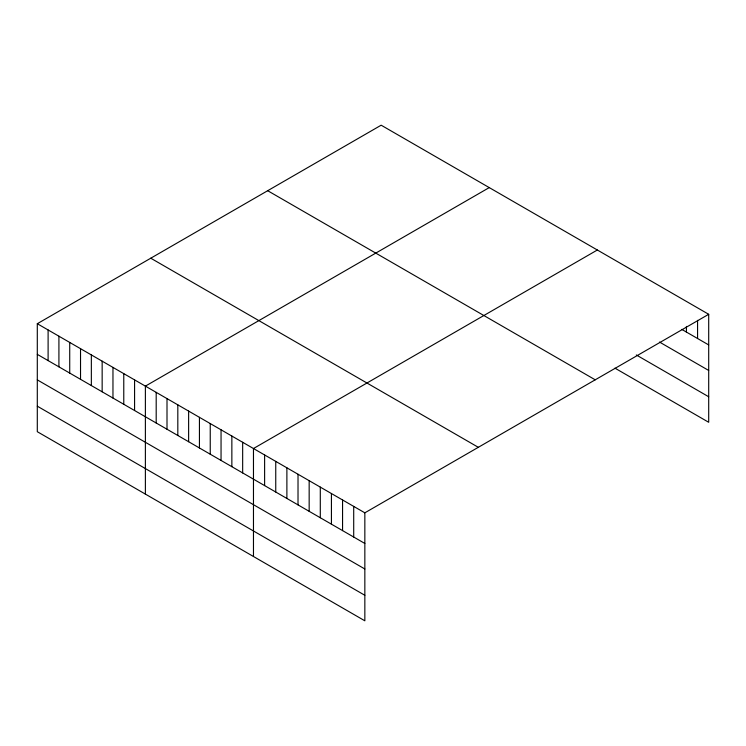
<?xml version="1.0" encoding="UTF-8"?>
<svg xmlns="http://www.w3.org/2000/svg" width="746" height="746" viewBox="0 0 746 746"><rect width="100%" height="100%" fill="white"/><g stroke="black" fill="none" stroke-linecap="round" stroke-linejoin="round"><path stroke-width="1.12" d="M708.7 314.299L364.841 512.828L364.841 620.803L37.3 431.701L37.3 323.717L381.159 125.197L708.7 314.299L708.7 422.283L614.965 368.16M489.245 187.6L145.386 386.13L145.386 494.104M597.341 250.003L253.472 448.532L253.472 556.507M681.788 329.396L708.7 344.932M659.511 342.06L708.7 370.464M636.31 354.965L708.7 396.76M267.683 190.706L595.224 379.817M150.776 258.209L478.317 447.311M37.3 323.717L364.841 512.828M37.3 354.359L364.841 543.461M37.3 379.882L364.841 568.984M37.3 406.178L364.841 595.28M697.566 320.351L697.566 338.507M686.432 326.403L686.432 332.073M353.707 506.394L353.707 537.036M342.563 499.969L342.563 530.602M331.429 493.535L331.429 524.177M320.295 487.11L320.295 517.743M309.161 480.676L309.161 511.318M298.018 474.251L298.018 504.883M286.884 467.817L286.884 498.459M275.75 461.392L275.75 492.024M264.616 454.957L264.616 485.599M242.664 442.285L242.664 472.927M231.857 436.046L231.857 466.688M221.049 429.808L221.049 460.45M210.241 423.569L210.241 454.202M199.434 417.331L199.434 447.964M188.626 411.083L188.626 441.725M177.818 404.845L177.818 435.487M167.001 398.606L167.001 429.239M156.194 392.368L156.194 423.001M134.578 379.882L134.578 410.524M123.771 373.643L123.771 404.285M112.963 367.405L112.963 398.038M102.155 361.167L102.155 391.799M91.348 354.919L91.348 385.561M80.531 348.68L80.531 379.322M69.723 342.442L69.723 373.084M58.915 336.204L58.915 366.836M48.108 329.965L48.108 360.598"/></g></svg>
